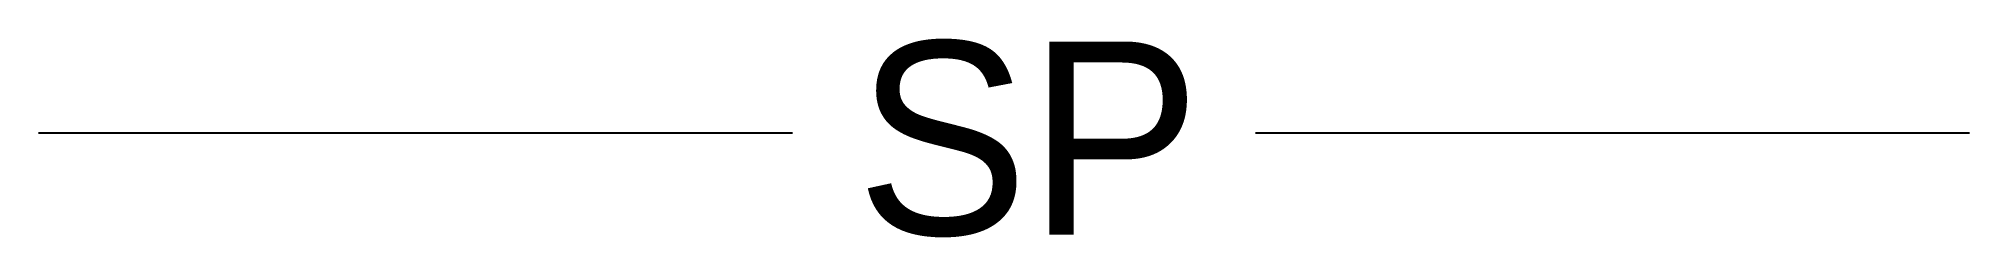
# Model space of a CAD drawing. Header units: metres. Extents: x -618 to 2227, y -134197 to -133904.
import ezdxf

# ---------------------------------------------------------------- set-up
doc = ezdxf.new("R2010")
doc.units = ezdxf.units.M
doc.layers.add('G', color=3, linetype='Continuous')
doc.layers.add('R', color=3, linetype='Continuous')

msp = doc.modelspace()

# ---------------------------------------------------------------- linework, layer by layer
at = {"layer": 'G'}
for p, q in [((-617.8, -134043.33), (492.94, -134043.33)), ((1175.04, -134043.33), (2226.76, -134043.33))]:
    msp.add_line(p, q, dxfattribs=at)

# ---------------------------------------------------------------- texts
at = {"layer": 'R'}
msp.add_text('SP', height=284.46, dxfattribs=at).set_placement((586.57, -134193.04))

doc.saveas('drawing.dxf')
